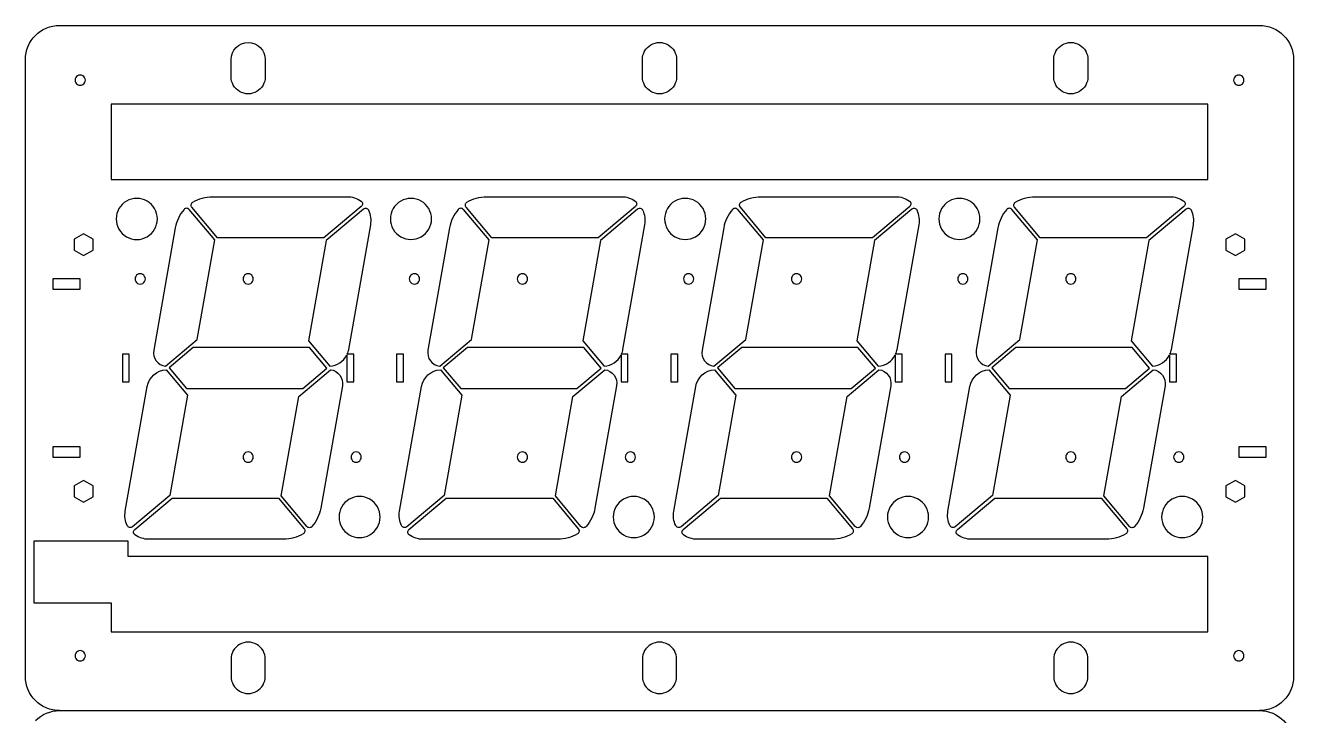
# Model space of a CAD drawing. Extents: x 0 to 370, y 0 to 742.
# Drawn here: x 0.1 to 370.1, y 198.7 to 400.1 of the extents above; entities that cross this region are included whole.
import ezdxf

# ---------------------------------------------------------------- set-up
doc = ezdxf.new("R2010")
doc.units = 0
doc.layers.add('Layer_1', color=7, linetype='CONTINUOUS')

msp = doc.modelspace()

# ---------------------------------------------------------------- linework, layer by layer
at = {"layer": 'Layer_1', "color": 7}
for points in [[(10.132824, 400.131556), (360.132153, 400.131556)], [(0.132837, 210.131904), (0.132837, 390.131576)], [(60.132709, 385.131582), (60.132709, 390.131576)], [(70.132696, 390.131576), (70.132696, 385.131585)], [(180.132493, 385.131585), (180.132493, 390.131576)], [(190.132475, 390.131576), (190.132475, 385.131585)], [(300.132267, 385.131585), (300.132267, 390.131576)], [(310.132249, 390.131576), (310.132249, 385.131585)], [(370.132134, 390.131576), (370.132134, 210.131904)], [(54.698945, 350.13165), (93.990382, 350.13165)], [(134.698787, 350.13165), (173.990229, 350.13165)], [(214.698634, 350.13165), (253.990079, 350.13165)], [(294.698481, 350.13165), (333.989927, 350.13165)], [(41.007365, 300.631747), (50.300811, 308.42985), (55.424696, 337.488877), (47.960787, 346.384046)], [(98.119295, 347.248941), (87.253764, 338.131681), (56.190742, 338.131681), (48.726808, 347.026823)], [(98.762083, 346.482894), (87.896552, 337.365634), (82.729194, 308.060096), (88.962318, 300.631747)], [(121.007218, 300.631747), (130.300653, 308.42985), (135.424543, 337.488877), (127.960624, 346.384046)], [(178.119145, 347.248941), (167.253614, 338.131681), (136.190587, 338.131681), (128.726668, 347.026823)], [(178.76193, 346.482894), (167.8964, 337.365634), (162.729041, 308.060096), (168.962168, 300.631747)], [(201.007065, 300.631747), (210.3005, 308.42985), (215.424393, 337.488877), (207.960474, 346.384046)], [(258.118992, 347.248941), (247.253461, 338.131681), (216.190434, 338.131681), (208.726515, 347.026823)], [(258.76178, 346.482894), (247.896247, 337.365634), (242.728891, 308.060096), (248.962016, 300.631747)], [(281.006915, 300.631747), (290.30035, 308.42985), (295.42424, 337.488877), (287.960321, 346.384046)], [(338.118842, 347.248941), (327.25331, 338.131681), (296.190284, 338.131681), (288.726365, 347.026823)], [(338.761628, 346.482894), (327.896097, 337.365634), (322.72874, 308.060096), (328.961865, 300.631747)], [(43.866077, 341.04188), (37.563052, 305.295681)], [(94.476428, 305.576853), (100.884024, 341.916141)], [(123.865922, 341.04188), (117.5629, 305.295681)], [(174.476276, 305.576853), (180.883871, 341.916141)], [(203.865769, 341.04188), (197.56275, 305.295681)], [(254.476123, 305.576853), (260.883721, 341.916141)], [(283.865619, 341.04188), (277.562597, 305.295681)], [(334.475973, 305.576853), (340.883569, 341.916141)], [(93.932658, 303.932498), (93.932658, 296.131749), (95.932653, 296.131749), (95.932653, 304.131728)], [(95.932653, 304.131728), (94.027876, 304.131728)], [(173.932505, 303.932498), (173.932505, 296.131749), (175.932503, 296.131749), (175.932503, 304.131728)], [(175.932503, 304.131728), (174.027726, 304.131728)], [(253.932355, 303.932498), (253.932355, 296.131749), (255.93235, 296.131749), (255.93235, 304.131728)], [(255.93235, 304.131728), (254.027573, 304.131728)], [(333.932203, 303.932498), (333.932203, 296.131749), (335.932199, 296.131749), (335.932199, 304.131728)], [(335.932199, 304.131728), (334.027422, 304.131728)], [(41.206517, 299.631757), (47.439639, 292.203408), (42.272283, 262.89787), (31.406739, 253.78061)], [(82.208058, 253.879538), (74.744137, 262.77468), (79.868022, 291.833707), (89.161467, 299.631757)], [(121.206364, 299.631757), (127.439489, 292.203408), (122.272133, 262.89787), (111.4066, 253.78061)], [(162.207906, 253.879538), (154.74399, 262.77468), (159.86788, 291.833707), (169.161315, 299.631757)], [(201.206214, 299.631757), (207.439338, 292.203408), (202.27198, 262.89787), (191.40645, 253.78061)], [(242.207756, 253.879538), (234.743837, 262.77468), (239.867727, 291.833707), (249.161165, 299.631757)], [(281.206061, 299.631757), (287.439186, 292.203408), (282.27183, 262.89787), (271.406297, 253.78061)], [(322.207604, 253.879538), (314.743687, 262.77468), (319.867576, 291.833707), (329.161012, 299.631757)], [(29.284811, 258.347363), (35.692399, 294.686651)], [(92.605783, 294.967902), (86.302764, 259.221703)], [(109.284661, 258.347363), (115.692257, 294.686651)], [(172.605633, 294.967902), (166.302611, 259.221703)], [(189.284509, 258.347363), (195.692104, 294.686651)], [(252.60548, 294.967902), (246.302461, 259.221703)], [(269.284358, 258.347363), (275.691954, 294.686651)], [(332.605329, 294.967902), (326.302308, 259.221703)], [(32.049543, 253.014563), (42.91506, 262.131823), (73.97809, 262.131823), (81.442014, 253.236654)], [(112.049388, 253.014563), (122.914918, 262.131823), (153.977946, 262.131823), (161.441864, 253.236654)], [(192.049235, 253.014563), (202.914768, 262.131823), (233.977796, 262.131823), (241.441712, 253.236654)], [(272.049085, 253.014563), (282.914616, 262.131823), (313.977643, 262.131823), (321.441561, 253.236654)], [(75.469888, 250.131828), (36.178464, 250.131828)], [(155.469746, 250.131828), (116.178301, 250.131828)], [(235.469596, 250.131828), (196.178151, 250.131828)], [(315.469443, 250.131828), (276.177998, 250.131828)], [(60.132709, 215.131911), (60.132709, 210.131904)], [(70.132696, 210.131904), (70.132696, 215.131911)], [(180.132493, 215.131911), (180.132493, 210.131904)], [(190.132475, 210.131904), (190.132475, 215.131911)], [(300.132267, 215.131911), (300.132267, 210.131904)], [(310.132249, 210.131904), (310.132249, 215.131911)], [(10.132824, 200.132182), (360.132153, 200.132182)]]:
    msp.add_lwpolyline(points, dxfattribs=at)
for points in [[(17.632795, 384.131586)], [(355.632161, 384.131586)], [(25.132792, 377.1316), (25.132792, 355.13163), (345.132181, 355.13163), (345.132181, 377.1316)], [(98.057531, 348.828871)], [(178.057381, 348.828871)], [(258.057228, 348.828871)], [(338.057077, 348.828871)], [(38.632761, 343.63167)], [(118.632611, 343.63167)], [(198.632458, 343.63167)], [(278.632308, 343.63167)], [(14.382818, 334.543964), (17.132813, 332.956255), (19.882807, 334.543964), (19.882807, 337.719381), (17.132813, 339.30709), (14.382818, 337.719381)], [(350.382172, 334.543964), (353.132166, 332.956255), (355.882161, 334.543964), (355.882161, 337.719381), (353.132166, 339.30709), (350.382172, 337.719381)], [(8.132816, 326.131685), (8.132816, 323.131713), (16.132796, 323.131713), (16.132796, 326.131685)], [(35.13278, 326.131685)], [(66.632715, 326.131685)], [(115.132616, 326.131685)], [(146.632557, 326.131685)], [(195.132466, 326.131685)], [(226.632405, 326.131685)], [(275.132314, 326.131685)], [(306.632255, 326.131685)], [(354.132164, 326.131685), (354.132164, 323.131713), (362.132149, 323.131713), (362.132149, 326.131685)], [(28.432775, 296.131749), (30.432783, 296.131749), (30.432783, 304.131728), (28.432775, 304.131728)], [(47.126955, 294.131767), (81.051114, 294.131767), (88.128176, 300.070117), (83.041875, 306.131737), (49.117729, 306.131737), (42.040667, 300.193387)], [(108.43263, 296.131749), (110.432625, 296.131749), (110.432625, 304.131728), (108.43263, 304.131728)], [(127.12681, 294.131767), (161.050962, 294.131767), (168.128023, 300.070117), (163.041723, 306.131737), (129.117571, 306.131737), (122.040509, 300.193387)], [(188.432478, 296.131749), (190.432475, 296.131749), (190.432475, 304.131728), (188.432478, 304.131728)], [(207.126657, 294.131767), (241.050809, 294.131767), (248.127873, 300.070117), (243.041573, 306.131737), (209.117418, 306.131737), (202.040356, 300.193387)], [(268.432328, 296.131749), (270.432323, 296.131749), (270.432323, 304.131728), (268.432328, 304.131728)], [(287.126507, 294.131767), (321.050659, 294.131767), (328.127721, 300.070117), (323.04142, 306.131737), (289.117268, 306.131737), (282.040206, 300.193387)], [(41.007365, 300.631827)], [(121.007218, 300.631827)], [(201.007065, 300.631827)], [(281.006915, 300.631827)], [(16.132796, 274.131792), (16.132796, 277.131791), (8.132816, 277.131791), (8.132816, 274.131792)], [(66.632715, 274.131792)], [(98.132648, 274.131792)], [(146.632557, 274.131792)], [(178.132498, 274.131792)], [(226.632405, 274.131792)], [(258.132346, 274.131792)], [(306.632255, 274.131792)], [(338.132195, 274.131792)], [(362.132149, 274.131792), (362.132149, 277.131791), (354.132164, 277.131791), (354.132164, 274.131792)], [(17.132813, 260.956387), (19.882807, 262.544096), (19.882807, 265.719513), (17.132813, 267.307222), (14.382818, 265.719513), (14.382818, 262.544096)], [(350.382172, 262.544096), (353.132166, 260.956387), (355.882161, 262.544096), (355.882161, 265.719513), (353.132166, 267.307222), (350.382172, 265.719513)], [(103.632637, 256.631834)], [(183.632487, 256.631834)], [(263.632335, 256.631834)], [(343.632184, 256.631834)], [(25.132792, 231.631878), (25.132792, 223.13189), (345.132181, 223.13189), (345.132181, 245.131847), (30.132773, 245.131847), (30.132773, 249.631845), (2.632827, 249.631845), (2.632827, 231.631878)], [(32.111297, 251.434633)], [(112.111152, 251.434633)], [(192.111002, 251.434633)], [(272.110849, 251.434633)], [(17.632795, 216.131902)], [(355.632161, 216.131902)], [(70.132696, 210.131904)], [(190.132475, 210.131904)], [(310.132249, 210.131904)]]:
    msp.add_lwpolyline(points, close=True, dxfattribs=at)
for points in [[(0.132837, 390.131576), (0.132837, 395.654415), (4.609975, 400.131558), (10.132824, 400.131556)], [(360.132153, 400.131556), (365.654989, 400.131556), (370.132133, 395.654412), (370.132134, 390.131576)], [(60.132709, 390.131576), (60.132709, 392.892996), (62.371283, 395.131569), (65.132703, 395.131569)], [(65.132703, 395.131569), (67.894123, 395.131569), (70.132696, 392.892996), (70.132696, 390.131576)], [(180.132493, 390.131576), (180.132493, 391.917901), (181.085486, 393.568533), (182.632489, 394.461696)], [(182.632489, 394.461696), (184.179491, 395.354858), (186.085477, 395.354858), (187.63248, 394.461696)], [(187.63248, 394.461696), (189.179482, 393.568533), (190.132475, 391.917901), (190.132475, 390.131576)], [(300.132267, 390.131576), (300.132267, 391.917901), (301.08526, 393.568533), (302.632262, 394.461696)], [(302.632262, 394.461696), (304.179265, 395.354858), (306.085251, 395.354858), (307.632253, 394.461696)], [(307.632253, 394.461696), (309.179256, 393.568533), (310.132249, 391.917901), (310.132249, 390.131576)], [(15.382796, 385.430624), (14.918694, 385.162675), (14.632796, 384.667485), (14.632796, 384.131586)], [(16.882795, 385.430624), (16.418694, 385.698573), (15.846897, 385.698573), (15.382796, 385.430624)], [(17.632795, 384.131586), (17.632795, 384.667485), (17.346897, 385.162675), (16.882795, 385.430624)], [(62.632707, 380.801462), (61.085703, 381.694624), (60.132709, 383.345257), (60.132709, 385.131582)], [(70.132696, 385.131585), (70.132697, 383.345259), (69.179704, 381.694626), (67.632701, 380.801463)], [(182.632489, 380.801466), (181.085486, 381.694628), (180.132493, 383.34526), (180.132493, 385.131585)], [(190.132475, 385.131585), (190.132475, 383.34526), (189.179482, 381.694628), (187.63248, 380.801466)], [(302.632262, 380.801466), (301.08526, 381.694628), (300.132267, 383.34526), (300.132267, 385.131585)], [(310.132249, 385.131585), (310.132249, 383.34526), (309.179256, 381.694628), (307.632253, 380.801466)], [(353.382166, 385.430622), (352.918065, 385.162673), (352.632167, 384.667484), (352.632167, 384.131586)], [(354.882163, 385.430622), (354.418062, 385.698571), (353.846267, 385.698571), (353.382166, 385.430622)], [(355.632161, 384.131586), (355.632161, 384.667484), (355.346264, 385.162673), (354.882163, 385.430622)], [(14.632796, 384.131586), (14.632796, 383.595688), (14.918694, 383.100498), (15.382796, 382.832549)], [(15.382796, 382.832549), (15.846897, 382.5646), (16.418694, 382.5646), (16.882795, 382.832549)], [(16.882795, 382.832549), (17.346897, 383.100498), (17.632795, 383.595688), (17.632795, 384.131586)], [(352.632167, 384.131586), (352.632167, 383.595689), (352.918065, 383.100499), (353.382166, 382.832551)], [(353.382166, 382.832551), (353.846267, 382.564602), (354.418062, 382.564602), (354.882163, 382.832551)], [(354.882163, 382.832551), (355.346264, 383.100499), (355.632162, 383.595689), (355.632161, 384.131586)], [(67.632701, 380.801463), (66.085697, 379.9083), (64.179711, 379.908299), (62.632707, 380.801462)], [(187.63248, 380.801466), (186.085477, 379.908303), (184.179491, 379.908303), (182.632489, 380.801466)], [(307.632253, 380.801466), (306.085251, 379.908303), (304.179265, 379.908303), (302.632262, 380.801466)], [(29.63079, 348.833563), (27.773375, 347.760234), (26.630324, 345.776902), (26.632792, 343.63167)], [(35.634762, 348.833563), (33.777347, 349.906892), (31.488205, 349.906892), (29.63079, 348.833563)], [(38.632761, 343.63167), (38.635228, 345.776902), (37.492178, 347.760234), (35.634762, 348.833563)], [(48.726808, 347.026823), (48.539496, 347.250055), (48.458876, 347.543888), (48.506039, 347.831453)], [(48.506039, 347.831453), (48.553203, 348.119018), (48.723456, 348.371705), (48.972261, 348.52341)], [(48.972261, 348.52341), (50.69724, 349.575227), (52.67858, 350.131652), (54.698945, 350.13165)], [(93.990382, 350.13165), (95.448705, 350.131651), (96.870618, 349.676188), (98.057531, 348.828871)], [(98.057531, 348.828871), (98.309256, 348.649168), (98.463662, 348.363099), (98.475744, 348.054048)], [(98.475744, 348.054048), (98.487826, 347.744996), (98.356223, 347.447746), (98.119295, 347.248941)], [(109.632628, 348.827812), (107.776225, 347.756018), (106.632634, 345.775259), (106.632634, 343.63167)], [(115.632617, 348.827812), (113.776214, 349.899607), (111.489031, 349.899607), (109.632628, 348.827812)], [(118.632611, 343.63167), (118.632611, 345.775259), (117.489019, 347.756018), (115.632617, 348.827812)], [(128.726668, 347.026823), (128.539355, 347.250052), (128.458732, 347.543883), (128.505892, 347.831448)], [(128.505892, 347.831448), (128.553051, 348.119013), (128.723301, 348.371702), (128.972103, 348.52341)], [(128.972103, 348.52341), (130.697082, 349.575227), (132.678422, 350.131652), (134.698787, 350.13165)], [(173.990229, 350.13165), (175.448554, 350.131652), (176.870467, 349.676188), (178.057381, 348.828871)], [(178.057381, 348.828871), (178.309106, 348.649168), (178.463512, 348.363099), (178.475594, 348.054048)], [(178.475594, 348.054048), (178.487676, 347.744996), (178.356073, 347.447746), (178.119145, 347.248941)], [(189.632475, 348.827812), (187.776072, 347.756018), (186.632481, 345.775259), (186.632481, 343.63167)], [(195.632464, 348.827812), (193.776061, 349.899607), (191.488878, 349.899607), (189.632475, 348.827812)], [(198.632458, 343.63167), (198.632458, 345.775259), (197.488867, 347.756018), (195.632464, 348.827812)], [(208.726515, 347.026823), (208.539202, 347.250053), (208.45858, 347.543884), (208.50574, 347.831449)], [(208.50574, 347.831449), (208.5529, 348.119014), (208.723151, 348.371702), (208.971953, 348.52341)], [(208.971953, 348.52341), (210.696932, 349.575226), (212.67827, 350.131651), (214.698634, 350.13165)], [(253.990079, 350.13165), (255.448403, 350.131651), (256.870315, 349.676188), (258.057228, 348.828871)], [(258.057228, 348.828871), (258.308953, 348.649168), (258.46336, 348.363099), (258.475441, 348.054048)], [(258.475441, 348.054048), (258.487523, 347.744996), (258.35592, 347.447746), (258.118992, 347.248941)], [(269.632325, 348.827813), (267.775922, 347.756018), (266.632331, 345.775259), (266.632331, 343.63167)], [(275.632314, 348.827813), (273.775911, 349.899607), (271.488728, 349.899607), (269.632325, 348.827813)], [(278.632308, 343.63167), (278.632308, 345.775259), (277.488717, 347.756018), (275.632314, 348.827813)], [(288.726365, 347.026823), (288.539052, 347.250052), (288.458429, 347.543883), (288.505589, 347.831448)], [(288.505589, 347.831448), (288.552749, 348.119013), (288.722998, 348.371702), (288.9718, 348.52341)], [(288.9718, 348.52341), (290.696779, 349.575226), (292.678118, 350.131651), (294.698481, 350.13165)], [(333.989927, 350.13165), (335.448251, 350.131651), (336.870164, 349.676188), (338.057077, 348.828871)], [(338.057077, 348.828871), (338.308802, 348.649168), (338.463209, 348.363099), (338.475291, 348.054048)], [(338.475291, 348.054048), (338.487373, 347.744996), (338.35577, 347.447747), (338.118842, 347.248941)], [(46.444304, 346.402302), (45.108929, 344.886172), (44.216904, 343.031553), (43.866077, 341.04188)], [(47.206736, 346.74124), (46.915347, 346.744748), (46.636923, 346.620975), (46.444304, 346.402302)], [(47.960787, 346.384046), (47.773488, 346.607292), (47.498125, 346.737732), (47.206736, 346.74124)], [(99.616853, 346.694124), (99.314596, 346.759687), (98.99901, 346.6817), (98.762083, 346.482894)], [(100.307284, 346.14772), (100.174022, 346.426825), (99.919111, 346.62856), (99.616853, 346.694124)], [(100.884024, 341.916141), (101.137258, 343.352308), (100.935624, 344.831707), (100.307284, 346.14772)], [(126.444162, 346.402302), (125.108782, 344.886174), (124.216752, 343.031554), (123.865922, 341.04188)], [(127.206583, 346.741227), (126.9152, 346.744735), (126.636781, 346.620967), (126.444162, 346.402302)], [(127.960624, 346.384046), (127.773325, 346.607285), (127.497967, 346.73772), (127.206583, 346.741227)], [(179.616701, 346.694124), (179.314443, 346.759687), (178.998857, 346.6817), (178.76193, 346.482894)], [(180.307131, 346.14772), (180.173869, 346.426825), (179.918958, 346.62856), (179.616701, 346.694124)], [(180.883871, 341.916141), (181.137105, 343.352308), (180.935471, 344.831707), (180.307131, 346.14772)], [(206.44401, 346.402302), (205.108629, 344.886174), (204.2166, 343.031554), (203.865769, 341.04188)], [(207.206432, 346.741229), (206.915048, 346.744737), (206.636628, 346.620968), (206.44401, 346.402302)], [(207.960474, 346.384046), (207.773175, 346.607286), (207.497816, 346.737721), (207.206432, 346.741229)], [(259.616551, 346.694124), (259.314293, 346.759687), (258.998707, 346.6817), (258.76178, 346.482894)], [(260.306981, 346.14772), (260.173719, 346.426825), (259.918808, 346.62856), (259.616551, 346.694124)], [(260.883721, 341.916141), (261.136955, 343.352308), (260.935321, 344.831707), (260.306981, 346.14772)], [(286.44386, 346.402302), (285.108479, 344.886174), (284.21645, 343.031554), (283.865619, 341.04188)], [(287.206281, 346.741227), (286.914897, 346.744735), (286.636478, 346.620967), (286.44386, 346.402302)], [(287.960321, 346.384046), (287.773022, 346.607285), (287.497664, 346.73772), (287.206281, 346.741227)], [(339.616399, 346.694124), (339.314141, 346.759687), (338.998555, 346.6817), (338.761628, 346.482894)], [(340.306829, 346.14772), (340.173567, 346.426825), (339.918656, 346.62856), (339.616399, 346.694124)], [(340.883569, 341.916141), (341.136802, 343.352308), (340.935169, 344.831707), (340.306829, 346.14772)], [(26.632792, 343.63167), (26.630324, 341.486438), (27.773375, 339.503106), (29.63079, 338.429777)], [(35.634762, 338.429777), (37.492178, 339.503106), (38.635228, 341.486438), (38.632761, 343.63167)], [(106.632634, 343.63167), (106.632634, 341.48808), (107.776225, 339.507322), (109.632628, 338.435527)], [(115.632617, 338.435527), (117.489019, 339.507322), (118.632611, 341.48808), (118.632611, 343.63167)], [(186.632481, 343.63167), (186.632481, 341.48808), (187.776072, 339.507322), (189.632475, 338.435527)], [(195.632464, 338.435527), (197.488867, 339.507322), (198.632458, 341.48808), (198.632458, 343.63167)], [(266.632331, 343.63167), (266.632331, 341.48808), (267.775922, 339.507322), (269.632325, 338.435527)], [(275.632314, 338.435527), (277.488717, 339.507322), (278.632308, 341.48808), (278.632308, 343.63167)], [(29.63079, 338.429777), (31.488205, 337.356448), (33.777347, 337.356448), (35.634762, 338.429777)], [(109.632628, 338.435527), (111.489031, 337.363733), (113.776214, 337.363733), (115.632617, 338.435527)], [(189.632475, 338.435527), (191.488878, 337.363733), (193.776061, 337.363733), (195.632464, 338.435527)], [(269.632325, 338.435527), (271.488728, 337.363733), (273.775911, 337.363733), (275.632314, 338.435527)], [(32.882781, 327.430723), (32.418679, 327.162774), (32.132781, 326.667583), (32.132781, 326.131685)], [(32.132781, 326.131685), (32.132781, 325.595787), (32.418679, 325.100597), (32.882781, 324.832648)], [(34.38278, 327.430723), (33.918679, 327.698672), (33.346882, 327.698672), (32.882781, 327.430723)], [(35.13278, 326.131685), (35.13278, 326.667583), (34.846881, 327.162774), (34.38278, 327.430723)], [(34.38278, 324.832648), (34.846881, 325.100597), (35.13278, 325.595787), (35.13278, 326.131685)], [(64.382716, 327.430723), (63.918615, 327.162774), (63.632716, 326.667583), (63.632716, 326.131685)], [(63.632716, 326.131685), (63.632716, 325.595787), (63.918615, 325.100597), (64.382716, 324.832648)], [(65.882716, 327.430723), (65.418614, 327.698672), (64.846818, 327.698672), (64.382716, 327.430723)], [(66.632715, 326.131685), (66.632715, 326.667583), (66.346817, 327.162774), (65.882716, 327.430723)], [(65.882716, 324.832648), (66.346817, 325.100597), (66.632715, 325.595787), (66.632715, 326.131685)], [(112.882364, 327.431463), (112.418133, 327.163316), (112.132304, 326.667795), (112.132623, 326.131685)], [(112.132623, 326.131685), (112.132304, 325.595576), (112.418133, 325.100054), (112.882364, 324.831907)], [(114.382875, 327.431463), (113.918644, 327.69961), (113.346595, 327.69961), (112.882364, 327.431463)], [(115.132616, 326.131685), (115.132935, 326.667795), (114.847107, 327.163316), (114.382875, 327.431463)], [(114.382875, 324.831907), (114.847107, 325.100054), (115.132935, 325.595576), (115.132616, 326.131685)], [(144.382247, 327.43163), (143.917986, 327.163439), (143.632174, 326.667842), (143.632564, 326.131685)], [(143.632564, 326.131685), (143.632174, 325.595528), (143.917986, 325.099931), (144.382247, 324.83174)], [(145.882874, 327.43163), (145.418613, 327.699821), (144.846508, 327.699821), (144.382247, 327.43163)], [(146.632557, 326.131685), (146.632947, 326.667842), (146.347135, 327.163439), (145.882874, 327.43163)], [(145.882874, 324.83174), (146.347135, 325.099931), (146.632947, 325.595528), (146.632557, 326.131685)], [(192.882469, 327.430722), (192.418368, 327.162773), (192.13247, 326.667583), (192.13247, 326.131685)], [(192.13247, 326.131685), (192.13247, 325.595787), (192.418368, 325.100597), (192.882469, 324.832649)], [(194.382467, 327.430722), (193.918366, 327.698671), (193.34657, 327.698671), (192.882469, 327.430722)], [(195.132466, 326.131685), (195.132467, 326.667583), (194.846568, 327.162773), (194.382467, 327.430722)], [(194.382467, 324.832649), (194.846568, 325.100597), (195.132467, 325.595787), (195.132466, 326.131685)], [(224.382152, 327.431463), (223.917921, 327.163316), (223.632093, 326.667795), (223.632411, 326.131685)], [(223.632411, 326.131685), (223.632093, 325.595576), (223.917921, 325.100054), (224.382152, 324.831907)], [(225.882664, 327.431463), (225.418432, 327.69961), (224.846384, 327.69961), (224.382152, 327.431463)], [(226.632405, 326.131685), (226.632723, 326.667795), (226.346895, 327.163316), (225.882664, 327.431463)], [(225.882664, 324.831907), (226.346895, 325.100054), (226.632723, 325.595576), (226.632405, 326.131685)], [(272.882003, 327.43163), (272.417743, 327.163439), (272.13193, 326.667842), (272.13232, 326.131685)], [(272.13232, 326.131685), (272.13193, 325.595528), (272.417743, 325.099931), (272.882003, 324.83174)], [(274.382631, 327.43163), (273.91837, 327.699821), (273.346264, 327.699821), (272.882003, 327.43163)], [(275.132314, 326.131685), (275.132704, 326.667842), (274.846891, 327.163439), (274.382631, 327.43163)], [(274.382631, 324.83174), (274.846891, 325.099931), (275.132704, 325.595528), (275.132314, 326.131685)], [(304.381944, 327.43163), (303.917683, 327.163439), (303.631871, 326.667842), (303.632261, 326.131685)], [(303.632261, 326.131685), (303.631871, 325.595528), (303.917683, 325.099931), (304.381944, 324.83174)], [(305.882571, 327.43163), (305.418311, 327.699821), (304.846205, 327.699821), (304.381944, 327.43163)], [(306.632255, 326.131685), (306.632645, 326.667842), (306.346832, 327.163439), (305.882571, 327.43163)], [(305.882571, 324.83174), (306.346832, 325.099931), (306.632645, 325.595528), (306.632255, 326.131685)], [(32.882781, 324.832648), (33.346882, 324.564698), (33.918679, 324.564698), (34.38278, 324.832648)], [(64.382716, 324.832648), (64.846818, 324.564698), (65.418614, 324.564698), (65.882716, 324.832648)], [(112.882364, 324.831907), (113.346595, 324.56376), (113.918644, 324.56376), (114.382875, 324.831907)], [(144.382247, 324.83174), (144.846508, 324.563549), (145.418613, 324.563549), (145.882874, 324.83174)], [(192.882469, 324.832649), (193.34657, 324.5647), (193.918366, 324.5647), (194.382467, 324.832649)], [(224.382152, 324.831907), (224.846384, 324.56376), (225.418432, 324.56376), (225.882664, 324.831907)], [(272.882003, 324.83174), (273.346264, 324.563549), (273.91837, 324.563549), (274.382631, 324.83174)], [(304.381944, 324.83174), (304.846205, 324.563549), (305.418311, 324.563549), (305.882571, 324.83174)], [(37.563052, 305.295681), (37.37275, 304.216431), (37.633586, 303.106368), (38.284626, 302.224811)], [(88.962318, 300.631747), (91.087501, 300.771864), (92.979132, 302.028076), (93.932658, 303.932498)], [(94.027876, 304.131728), (94.237779, 304.592578), (94.388494, 305.078146), (94.476428, 305.576853)], [(117.5629, 305.295681), (117.372597, 304.216431), (117.633434, 303.106366), (118.284475, 302.22481)], [(168.962168, 300.631747), (171.08735, 300.771865), (172.97898, 302.028077), (173.932505, 303.932498)], [(174.027726, 304.131728), (174.237628, 304.592578), (174.388343, 305.078146), (174.476276, 305.576853)], [(197.56275, 305.295681), (197.372447, 304.216431), (197.633283, 303.106367), (198.284324, 302.22481)], [(248.962016, 300.631747), (251.087198, 300.771864), (252.978829, 302.028076), (253.932355, 303.932498)], [(254.027573, 304.131728), (254.237475, 304.592578), (254.38819, 305.078146), (254.476123, 305.576853)], [(277.562597, 305.295681), (277.372295, 304.216431), (277.633131, 303.106366), (278.284172, 302.22481)], [(328.961865, 300.631747), (331.087047, 300.771864), (332.978677, 302.028076), (333.932203, 303.932498)], [(334.027422, 304.131728), (334.237324, 304.592578), (334.38804, 305.078146), (334.475973, 305.576853)], [(38.284626, 302.224811), (38.935666, 301.343255), (39.919887, 300.76742), (41.007365, 300.631827)], [(118.284475, 302.22481), (118.935516, 301.343253), (119.919738, 300.767418), (121.007218, 300.631827)], [(198.284324, 302.22481), (198.935365, 301.343254), (199.919586, 300.767419), (201.007065, 300.631827)], [(278.284172, 302.22481), (278.935213, 301.343253), (279.919436, 300.767418), (281.006915, 300.631827)], [(35.692399, 294.686651), (36.172278, 297.408188), (38.448982, 299.449954), (41.206517, 299.631757)], [(89.161467, 299.631757), (90.248946, 299.496164), (91.233168, 298.92033), (91.884209, 298.038773)], [(91.884209, 298.038773), (92.535249, 297.157216), (92.796085, 296.047152), (92.605783, 294.967902)], [(115.692257, 294.686651), (116.172135, 297.408184), (118.448833, 299.44995), (121.206364, 299.631757)], [(169.161315, 299.631757), (170.248794, 299.496165), (171.233016, 298.920331), (171.884058, 298.038774)], [(171.884058, 298.038774), (172.535099, 297.157217), (172.795935, 296.047153), (172.605633, 294.967902)], [(195.692104, 294.686651), (196.171983, 297.408185), (198.448682, 299.449951), (201.206214, 299.631757)], [(249.161165, 299.631757), (250.248644, 299.496164), (251.232865, 298.92033), (251.883906, 298.038773)], [(251.883906, 298.038773), (252.534947, 297.157216), (252.795783, 296.047152), (252.60548, 294.967902)], [(275.691954, 294.686651), (276.171833, 297.408184), (278.44853, 299.44995), (281.206061, 299.631757)], [(329.161012, 299.631757), (330.248491, 299.496165), (331.232713, 298.92033), (331.883754, 298.038773)], [(331.883754, 298.038773), (332.534795, 297.157217), (332.795631, 296.047153), (332.605329, 294.967902)], [(64.382716, 275.43083), (63.918615, 275.162881), (63.632716, 274.667691), (63.632716, 274.131792)], [(63.632716, 274.131792), (63.632716, 273.595894), (63.918615, 273.100704), (64.382716, 272.832755)], [(65.882716, 275.43083), (65.418614, 275.698779), (64.846818, 275.698779), (64.382716, 275.43083)], [(66.632715, 274.131792), (66.632715, 274.667691), (66.346817, 275.162881), (65.882716, 275.43083)], [(65.882716, 272.832755), (66.346817, 273.100704), (66.632715, 273.595894), (66.632715, 274.131792)], [(95.882338, 275.431737), (95.418077, 275.163546), (95.132265, 274.667949), (95.132655, 274.131792)], [(95.132655, 274.131792), (95.132265, 273.595635), (95.418077, 273.100039), (95.882338, 272.831847)], [(97.382965, 275.431737), (96.918704, 275.699929), (96.346599, 275.699929), (95.882338, 275.431737)], [(98.132648, 274.131792), (98.133038, 274.667949), (97.847226, 275.163546), (97.382965, 275.431737)], [(97.382965, 272.831847), (97.847226, 273.100039), (98.133038, 273.595635), (98.132648, 274.131792)], [(144.382247, 275.431737), (143.917986, 275.163546), (143.632174, 274.667949), (143.632564, 274.131792)], [(143.632564, 274.131792), (143.632174, 273.595635), (143.917986, 273.100039), (144.382247, 272.831847)], [(145.882874, 275.431737), (145.418613, 275.699929), (144.846508, 275.699929), (144.382247, 275.431737)], [(146.632557, 274.131792), (146.632947, 274.667949), (146.347135, 275.163546), (145.882874, 275.431737)], [(145.882874, 272.831847), (146.347135, 273.100039), (146.632947, 273.595635), (146.632557, 274.131792)], [(175.882188, 275.431737), (175.417927, 275.163546), (175.132115, 274.667949), (175.132505, 274.131792)], [(175.132505, 274.131792), (175.132115, 273.595635), (175.417927, 273.100039), (175.882188, 272.831847)], [(177.382815, 275.431737), (176.918554, 275.699929), (176.346449, 275.699929), (175.882188, 275.431737)], [(178.132498, 274.131792), (178.132888, 274.667949), (177.847076, 275.163546), (177.382815, 275.431737)], [(177.382815, 272.831847), (177.847076, 273.100039), (178.132888, 273.595635), (178.132498, 274.131792)], [(224.382152, 275.43157), (223.917921, 275.163424), (223.632093, 274.667902), (223.632411, 274.131792)], [(223.632411, 274.131792), (223.632093, 273.595683), (223.917921, 273.100161), (224.382152, 272.832014)], [(225.882664, 275.43157), (225.418432, 275.699717), (224.846384, 275.699717), (224.382152, 275.43157)], [(226.632405, 274.131792), (226.632723, 274.667902), (226.346895, 275.163424), (225.882664, 275.43157)], [(225.882664, 272.832014), (226.346895, 273.100161), (226.632723, 273.595683), (226.632405, 274.131792)], [(255.882093, 275.43157), (255.417862, 275.163424), (255.132033, 274.667902), (255.132352, 274.131792)], [(255.132352, 274.131792), (255.132033, 273.595683), (255.417862, 273.100161), (255.882093, 272.832014)], [(257.382604, 275.43157), (256.918373, 275.699717), (256.346324, 275.699717), (255.882093, 275.43157)], [(258.132346, 274.131792), (258.132664, 274.667902), (257.846836, 275.163424), (257.382604, 275.43157)], [(257.382604, 272.832014), (257.846836, 273.100161), (258.132664, 273.595683), (258.132346, 274.131792)], [(304.381944, 275.431737), (303.917683, 275.163546), (303.631871, 274.667949), (303.632261, 274.131792)], [(303.632261, 274.131792), (303.631871, 273.595635), (303.917683, 273.100039), (304.381944, 272.831847)], [(305.882571, 275.431737), (305.418311, 275.699929), (304.846205, 275.699929), (304.381944, 275.431737)], [(306.632255, 274.131792), (306.632645, 274.667949), (306.346832, 275.163546), (305.882571, 275.431737)], [(305.882571, 272.831847), (306.346832, 273.100039), (306.632645, 273.595635), (306.632255, 274.131792)], [(335.882199, 275.430828), (335.418098, 275.162879), (335.1322, 274.66769), (335.1322, 274.131792)], [(335.1322, 274.131792), (335.1322, 273.595895), (335.418098, 273.100705), (335.882199, 272.832757)], [(337.382196, 275.430828), (336.918095, 275.698777), (336.3463, 275.698777), (335.882199, 275.430828)], [(338.132195, 274.131792), (338.132195, 274.66769), (337.846297, 275.162879), (337.382196, 275.430828)], [(337.382196, 272.832757), (337.846297, 273.100705), (338.132195, 273.595895), (338.132195, 274.131792)], [(64.382716, 272.832755), (64.846818, 272.564806), (65.418614, 272.564806), (65.882716, 272.832755)], [(95.882338, 272.831847), (96.346599, 272.563656), (96.918704, 272.563656), (97.382965, 272.831847)], [(144.382247, 272.831847), (144.846508, 272.563656), (145.418613, 272.563656), (145.882874, 272.831847)], [(175.882188, 272.831847), (176.346449, 272.563656), (176.918554, 272.563656), (177.382815, 272.831847)], [(224.382152, 272.832014), (224.846384, 272.563868), (225.418432, 272.563868), (225.882664, 272.832014)], [(255.882093, 272.832014), (256.346324, 272.563868), (256.918373, 272.563868), (257.382604, 272.832014)], [(304.381944, 272.831847), (304.846205, 272.563656), (305.418311, 272.563656), (305.882571, 272.831847)], [(335.882199, 272.832757), (336.3463, 272.564808), (336.918095, 272.564808), (337.382196, 272.832757)], [(100.632643, 261.827977), (98.77624, 262.899771), (96.489058, 262.899771), (94.632655, 261.827977)], [(180.632493, 261.827977), (178.77609, 262.899771), (176.488907, 262.899771), (174.632505, 261.827977)], [(260.63234, 261.827977), (258.775938, 262.899771), (256.488755, 262.899771), (254.632352, 261.827977)], [(340.63219, 261.827977), (338.775787, 262.899771), (336.488604, 262.899771), (334.632201, 261.827977)], [(86.302764, 259.221703), (85.951933, 257.232029), (85.059903, 255.37741), (83.724523, 253.861281)], [(94.632655, 261.827977), (92.776252, 260.756182), (91.63266, 258.775423), (91.63266, 256.631834)], [(103.632637, 256.631834), (103.632637, 258.775423), (102.489046, 260.756182), (100.632643, 261.827977)], [(166.302611, 259.221703), (165.95178, 257.232029), (165.05975, 255.37741), (163.72437, 253.861281)], [(174.632505, 261.827977), (172.776102, 260.756182), (171.63251, 258.775423), (171.63251, 256.631834)], [(183.632487, 256.631834), (183.632487, 258.775423), (182.488896, 260.756182), (180.632493, 261.827977)], [(246.302461, 259.221703), (245.951629, 257.232029), (245.059599, 255.377409), (243.724218, 253.861281)], [(254.632352, 261.827977), (252.775949, 260.756182), (251.632358, 258.775423), (251.632358, 256.631834)], [(263.632335, 256.631834), (263.632335, 258.775423), (262.488743, 260.756182), (260.63234, 261.827977)], [(326.302308, 259.221703), (325.951477, 257.232029), (325.059448, 255.37741), (323.724067, 253.861281)], [(334.632201, 261.827977), (332.775799, 260.756182), (331.632207, 258.775423), (331.632207, 256.631834)], [(343.632184, 256.631834), (343.632184, 258.775423), (342.488593, 260.756182), (340.63219, 261.827977)], [(29.861549, 254.115784), (29.23321, 255.431797), (29.031577, 256.911196), (29.284811, 258.347363)], [(91.63266, 256.631834), (91.63266, 254.488245), (92.776252, 252.507486), (94.632655, 251.435692)], [(100.632643, 251.435692), (102.489046, 252.507486), (103.632637, 254.488245), (103.632637, 256.631834)], [(109.861399, 254.115784), (109.23306, 255.431797), (109.031427, 256.911196), (109.284661, 258.347363)], [(171.63251, 256.631834), (171.63251, 254.488244), (172.776102, 252.507486), (174.632504, 251.435691)], [(180.632493, 251.435691), (182.488896, 252.507486), (183.632488, 254.488244), (183.632487, 256.631834)], [(189.861249, 254.115784), (189.232909, 255.431797), (189.031275, 256.911196), (189.284509, 258.347363)], [(251.632358, 256.631834), (251.632358, 254.488245), (252.775949, 252.507486), (254.632352, 251.435691)], [(260.632341, 251.435691), (262.488743, 252.507486), (263.632335, 254.488245), (263.632335, 256.631834)], [(269.861096, 254.115784), (269.232757, 255.431797), (269.031124, 256.911196), (269.284358, 258.347363)], [(331.632207, 256.631834), (331.632207, 254.488245), (332.775799, 252.507486), (334.632202, 251.435692)], [(340.63219, 251.435692), (342.488593, 252.507486), (343.632184, 254.488245), (343.632184, 256.631834)], [(30.551975, 253.569387), (30.24972, 253.63495), (29.994812, 253.836682), (29.861549, 254.115784)], [(31.406739, 253.78061), (31.169812, 253.581808), (30.854229, 253.503824), (30.551975, 253.569387)], [(31.693089, 252.209459), (31.681009, 252.51851), (31.812614, 252.815759), (32.049543, 253.014563)], [(32.111297, 251.434633), (31.859573, 251.614338), (31.705168, 251.900408), (31.693089, 252.209459)], [(81.196579, 251.740094), (79.471601, 250.688266), (77.490258, 250.131832), (75.469888, 250.131828)], [(81.662776, 252.432044), (81.615616, 252.144486), (81.445373, 251.891803), (81.196579, 251.740094)], [(81.442014, 253.236654), (81.629318, 253.013426), (81.709935, 252.719602), (81.662776, 252.432044)], [(82.962101, 253.522354), (82.670716, 253.525862), (82.395357, 253.656297), (82.208058, 253.879538)], [(83.724523, 253.861281), (83.531904, 253.642615), (83.253485, 253.518847), (82.962101, 253.522354)], [(110.551829, 253.56938), (110.249571, 253.634944), (109.994661, 253.836679), (109.861399, 254.115784)], [(111.4066, 253.78061), (111.169673, 253.581804), (110.854087, 253.503817), (110.551829, 253.56938)], [(111.692938, 252.209456), (111.680857, 252.518508), (111.81246, 252.815758), (112.049388, 253.014563)], [(112.111152, 251.434633), (111.859427, 251.614336), (111.70502, 251.900405), (111.692938, 252.209456)], [(161.196429, 251.740094), (159.471453, 250.688268), (157.490113, 250.131834), (155.469746, 250.131828)], [(161.662626, 252.432044), (161.615466, 252.144486), (161.445223, 251.891803), (161.196429, 251.740094)], [(161.441864, 253.236654), (161.629168, 253.013426), (161.709785, 252.719602), (161.662626, 252.432044)], [(162.961948, 253.522354), (162.670564, 253.525862), (162.395205, 253.656297), (162.207906, 253.879538)], [(163.72437, 253.861281), (163.531751, 253.642615), (163.253332, 253.518847), (162.961948, 253.522354)], [(190.551679, 253.56938), (190.249421, 253.634944), (189.994511, 253.836679), (189.861249, 254.115784)], [(191.40645, 253.78061), (191.169523, 253.581804), (190.853937, 253.503817), (190.551679, 253.56938)], [(191.692787, 252.209456), (191.680705, 252.518507), (191.812307, 252.815757), (192.049235, 253.014563)], [(192.111002, 251.434633), (191.859276, 251.614336), (191.704869, 251.900405), (191.692787, 252.209456)], [(241.196277, 251.740094), (239.471301, 250.688268), (237.489962, 250.131834), (235.469596, 250.131828)], [(241.662473, 252.432044), (241.615314, 252.144486), (241.44507, 251.891803), (241.196277, 251.740094)], [(241.441712, 253.236654), (241.629016, 253.013426), (241.709632, 252.719602), (241.662473, 252.432044)], [(242.961797, 253.522356), (242.670413, 253.525864), (242.395055, 253.656298), (242.207756, 253.879538)], [(243.724218, 253.861281), (243.531599, 253.642616), (243.25318, 253.518848), (242.961797, 253.522356)], [(270.551526, 253.56938), (270.249269, 253.634944), (269.994358, 253.836679), (269.861096, 254.115784)], [(271.406297, 253.78061), (271.16937, 253.581804), (270.853784, 253.503817), (270.551526, 253.56938)], [(271.692636, 252.209456), (271.680554, 252.518508), (271.812157, 252.815758), (272.049085, 253.014563)], [(272.110849, 251.434633), (271.859124, 251.614336), (271.704717, 251.900405), (271.692636, 252.209456)], [(321.196126, 251.740094), (319.471149, 250.688268), (317.48981, 250.131834), (315.469443, 250.131828)], [(321.662322, 252.432044), (321.615163, 252.144486), (321.444919, 251.891803), (321.196126, 251.740094)], [(321.441561, 253.236654), (321.628865, 253.013426), (321.709482, 252.719602), (321.662322, 252.432044)], [(322.961646, 253.522355), (322.670262, 253.525863), (322.394903, 253.656298), (322.207604, 253.879538)], [(323.724067, 253.861281), (323.531449, 253.642615), (323.25303, 253.518847), (322.961646, 253.522355)], [(36.178464, 250.131828), (34.720131, 250.13183), (33.298211, 250.587303), (32.111297, 251.434633)], [(94.632655, 251.435692), (96.489058, 250.363897), (98.77624, 250.363897), (100.632643, 251.435692)], [(116.178301, 250.131828), (114.719974, 250.131834), (113.298061, 250.587307), (112.111152, 251.434633)], [(174.632504, 251.435691), (176.488907, 250.363896), (178.77609, 250.363896), (180.632493, 251.435691)], [(196.178151, 250.131828), (194.719824, 250.131834), (193.297911, 250.587307), (192.111002, 251.434633)], [(254.632352, 251.435691), (256.488755, 250.363897), (258.775938, 250.363897), (260.632341, 251.435691)], [(276.177998, 250.131828), (274.719672, 250.131834), (273.297759, 250.587307), (272.110849, 251.434633)], [(334.632202, 251.435692), (336.488604, 250.363897), (338.775787, 250.363897), (340.63219, 251.435692)], [(62.632706, 219.462033), (61.085702, 218.56887), (60.132709, 216.918237), (60.132709, 215.131911)], [(67.6327, 219.462033), (66.085696, 220.355195), (64.179709, 220.355195), (62.632706, 219.462033)], [(70.132696, 215.131911), (70.132696, 216.918237), (69.179703, 218.56887), (67.6327, 219.462033)], [(182.632489, 219.46203), (181.085486, 218.568868), (180.132493, 216.918236), (180.132493, 215.131911)], [(187.63248, 219.46203), (186.085477, 220.355193), (184.179491, 220.355193), (182.632489, 219.46203)], [(190.132475, 215.131911), (190.132475, 216.918236), (189.179482, 218.568868), (187.63248, 219.46203)], [(302.632262, 219.46203), (301.08526, 218.568868), (300.132267, 216.918236), (300.132267, 215.131911)], [(307.632253, 219.46203), (306.085251, 220.355193), (304.179265, 220.355193), (302.632262, 219.46203)], [(310.132249, 215.131911), (310.132249, 216.918236), (309.179256, 218.568868), (307.632253, 219.46203)], [(15.382796, 217.430939), (14.918694, 217.16299), (14.632796, 216.6678), (14.632796, 216.131902)], [(14.632796, 216.131902), (14.632796, 215.596004), (14.918694, 215.100813), (15.382796, 214.832864)], [(16.882795, 217.430939), (16.418694, 217.698888), (15.846897, 217.698888), (15.382796, 217.430939)], [(15.382796, 214.832864), (15.846897, 214.564915), (16.418694, 214.564915), (16.882795, 214.832864)], [(17.632795, 216.131902), (17.632795, 216.6678), (17.346897, 217.16299), (16.882795, 217.430939)], [(16.882795, 214.832864), (17.346897, 215.100813), (17.632795, 215.596004), (17.632795, 216.131902)], [(353.382166, 217.430937), (352.918065, 217.162989), (352.632167, 216.667799), (352.632167, 216.131902)], [(352.632167, 216.131902), (352.632167, 215.596004), (352.918065, 215.100815), (353.382166, 214.832866)], [(354.882163, 217.430937), (354.418062, 217.698886), (353.846267, 217.698886), (353.382166, 217.430937)], [(353.382166, 214.832866), (353.846267, 214.564917), (354.418062, 214.564917), (354.882163, 214.832866)], [(355.632161, 216.131902), (355.632161, 216.667799), (355.346264, 217.162989), (354.882163, 217.430937)], [(354.882163, 214.832866), (355.346264, 215.100815), (355.632162, 215.596004), (355.632161, 216.131902)], [(10.132824, 200.131943), (4.610002, 200.131943), (0.132837, 204.609081), (0.132837, 210.131904)], [(60.132709, 210.131904), (60.132709, 208.345578), (61.085702, 206.694945), (62.632706, 205.801782)], [(67.6327, 205.801782), (69.179703, 206.694945), (70.132696, 208.345578), (70.132696, 210.131904)], [(180.132493, 210.131904), (180.132493, 208.345579), (181.085486, 206.694947), (182.632489, 205.801785)], [(187.63248, 205.801785), (189.179482, 206.694947), (190.132475, 208.345579), (190.132475, 210.131904)], [(300.132267, 210.131904), (300.132267, 208.345579), (301.08526, 206.694947), (302.632262, 205.801785)], [(307.632253, 205.801785), (309.179256, 206.694947), (310.132249, 208.345579), (310.132249, 210.131904)], [(370.132134, 210.131904), (370.132123, 204.609081), (365.654982, 200.131943), (360.132153, 200.131943)], [(62.632706, 205.801782), (64.179709, 204.908619), (66.085696, 204.908619), (67.6327, 205.801782)], [(182.632489, 205.801785), (184.179491, 204.908622), (186.085477, 204.908622), (187.63248, 205.801785)], [(302.632262, 205.801785), (304.179265, 204.908622), (306.085251, 204.908622), (307.632253, 205.801785)], [(3.061766, 197.203259), (4.937128, 199.078619), (7.480663, 200.132184), (10.132824, 200.132182)], [(360.132153, 200.132182), (365.654989, 200.132182), (370.132133, 195.655039), (370.132134, 190.132203)]]:
    msp.add_open_spline(points, degree=3, dxfattribs=at)

doc.saveas('drawing.dxf')
